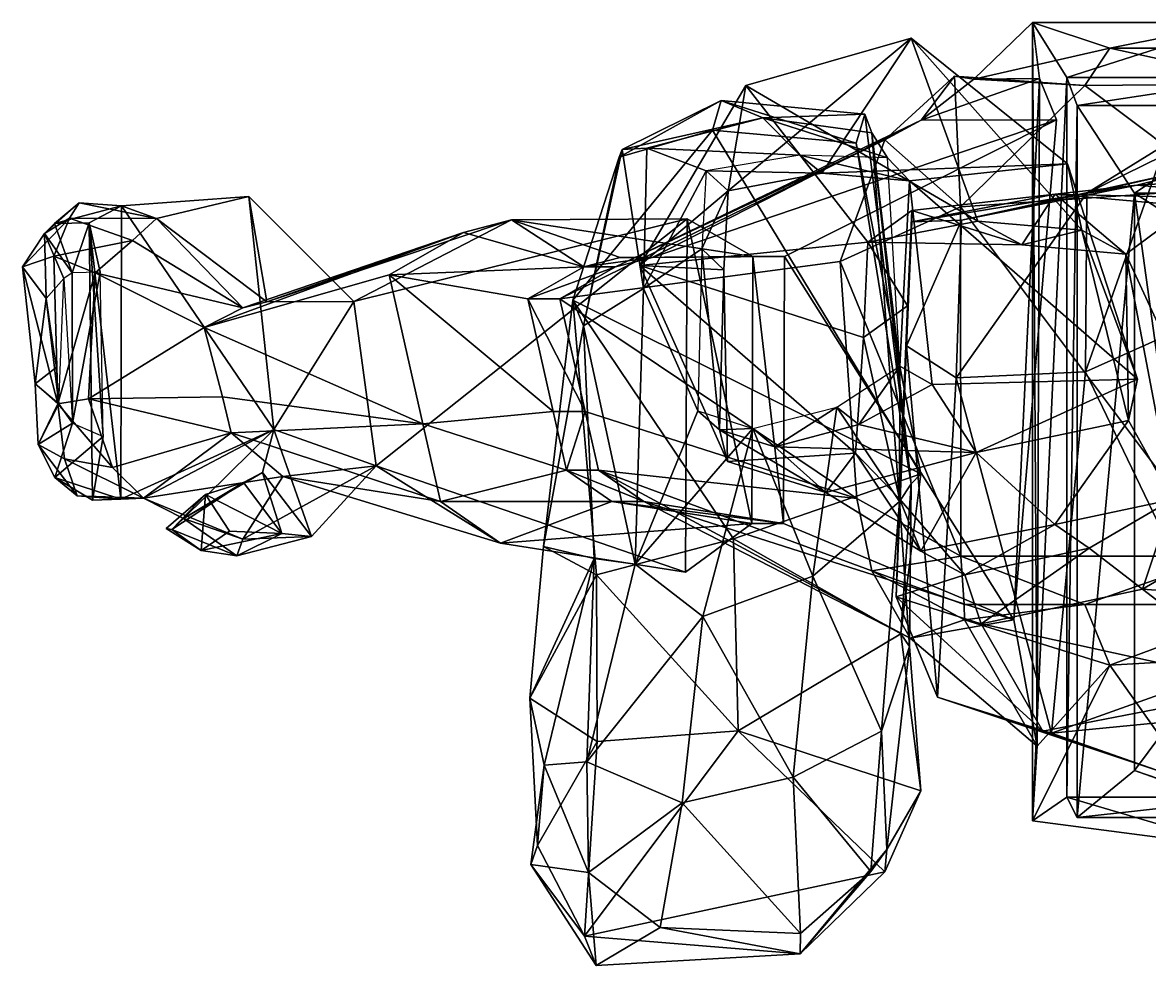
# Model space of a CAD drawing. Extents: x -3.92 to 3.92, y -1.16 to 1.17.
# Drawn here: x -3.917 to -1.141, y -1.155 to 1.167 of the extents above; entities that cross this region are included whole.
import ezdxf

# ---------------------------------------------------------------- set-up
doc = ezdxf.new("R2010")
doc.units = 0

# ---------------------------------------------------------------- blocks, each defined once
blk = doc.blocks.new('Cube')
at = {"layer": 'Meshes'}
mesh = blk.add_polyface(dxfattribs=at)
corners = [(-1.373372, 0.78206, 1.612115), (-1.706766, 0.781637, 2.048761), (-1.415087, 0.88395, 1.676785), (-1.577044, 0.88203, 2.254916), (-1.242259, 0.958495, 2.258084), (-1.432849, 1.021871, 1.68875), (-1.303426, 0.866958, 2.474197), (-1.609944, 0.567757, 2.657402), (-0.964696, 0.612161, 2.725745), (-1.180923, 0.60118, 0.977896), (-1.322887, 0.817465, 1.358009), (-0.853262, 0.817465, 1.349837), (-0.761695, 0.60118, 0.970737), (-0.931527, 0.441318, 0.678885), (-0.600835, 0.441318, 0.678885), (-1.105152, 0.721459, -0.763349), (-0.51345, 0.731569, -0.767346), (-0.834027, 0.82942, -1.277728), (-0.86511, 0.356437, -0.233447), (-0.641583, 0.450413, -0.233447), (-0.84071, 0.870977, 2.482102), (-0.801257, 0.958495, 2.285171), (-0.924187, 1.021871, 1.683001), (-1.34764, 0.886755, 1.50355), (-0.869228, 0.886755, 1.504915), (-0.535975, 0.415667, 2.956937), (-0.622229, 0.719049, 2.721795), (-1.735168, 0.631855, -6.793562), (-1.346424, 0.673793, -5.361043), (-1.173686, 0.142995, -5.408196), (-1.731555, 0.983348, -5.253246), (-1.310858, 0.51011, -4.377701), (-1.458907, 0.474171, -3.998127), (-1.202508, 0.451519, -4.069892), (-1.567257, 0.532761, -4.305936), (-1.376909, 0.598823, -3.689046), (-1.043315, 0.569351, -3.782417), (-1.729586, 0.531023, -3.540801), (-1.175863, 0.621556, -2.616659), (-0.76254, 0.584073, -2.769218), (-1.607751, 0.535326, -2.392582), (-1.298737, 0.601311, -1.408958), (-0.859678, 0.698916, -1.741445), (-0.550654, 0.656488, -1.990593), (-0.520507, 0.641489, -1.659853), (-1.301802, 0.161581, -1.34299)]
mesh.append_faces([[corners[k] for k in face] for face in [(0, 1, 2), (3, 4, 5), (2, 3, 5), (3, 6, 4), (7, 8, 6), (9, 10, 11), (12, 9, 11), (13, 9, 12), (14, 13, 12), (15, 16, 17), (16, 18, 19), (16, 15, 18), (4, 6, 20), (21, 4, 20), (22, 4, 21), (22, 5, 4), (23, 5, 22), (24, 23, 22), (25, 26, 8), (8, 20, 6), (8, 26, 20), (24, 11, 10), (23, 24, 10), (27, 28, 29), (28, 30, 31), (29, 28, 31), (31, 32, 33), (31, 34, 32), (33, 35, 36), (33, 32, 35), (35, 37, 38), (35, 38, 39), (36, 35, 39), (40, 41, 42), (38, 40, 42), (38, 42, 43), (39, 38, 43), (41, 15, 17), (42, 41, 17), (42, 17, 44), (43, 42, 44), (41, 45, 15)]])
mesh = blk.add_polyface(dxfattribs=at)
corners = [(-0.627398, -0.367466, 4.069356), (-0.599877, 0.064049, 3.818576), (-0.627398, -0.289998, 3.762071), (-0.599877, 0.124153, 4.125861), (-0.627398, -0.401982, 4.21578), (-0.599877, 0.135125, 4.272285), (-0.627398, -0.343069, 4.285899), (-0.601371, -0.054798, 4.390305), (-0.599877, 0.088533, 4.342404), (-0.622534, -0.238342, 4.357567), (-1.478766, -0.449127, 1.596035), (-1.415087, 0.88395, 1.676785), (-1.420644, -0.76095, 1.684977), (-1.373372, 0.78206, 1.612115), (-1.432849, 1.021871, 1.68875), (-1.609944, 0.567757, 2.657402), (-0.964695, -0.29284, 2.566086), (-0.964696, 0.612161, 2.725745), (-1.609349, -0.29284, 2.525285), (-0.620041, 0.351496, -0.053148), (-0.641583, 0.450413, -0.233447), (-0.86511, 0.356437, -0.233447), (-0.885078, 0.351496, -0.053148), (-0.636479, 0.345812, 0.154294), (-0.889989, 0.345812, 0.154294), (-0.931527, 0.441318, 0.678885), (-0.600835, 0.441318, 0.678885), (-1.322886, -0.936249, 1.358009), (-1.322887, 0.817465, 1.358009), (-1.180923, 0.60118, 0.977896), (-1.015113, -0.598255, 0.678885), (-0.932091, -0.57726, -0.035337), (-0.948697, -0.572765, -0.233447), (-1.679487, 0.13056, -6.709111), (-1.173686, 0.142995, -5.408196), (-1.571682, -0.036973, -5.329248), (-1.195858, 0.041894, -4.389563), (-1.377707, -0.21463, -4.356534), (-1.310858, 0.51011, -4.377701), (-1.087509, -0.153408, -4.101284), (-1.202508, 0.451519, -4.069892), (-1.043315, 0.569351, -3.782417), (-0.893692, -0.217705, -3.823261), (-0.76254, 0.584073, -2.769218), (-0.577051, -0.416924, -2.836332), (-0.550654, 0.656488, -1.990593), (-1.620253, 0.146846, -2.335595), (-1.301802, 0.161581, -1.34299), (-1.298737, 0.601311, -1.408958), (-1.385389, -0.729011, -1.520337), (-1.105152, 0.721459, -0.763349), (-1.432848, -0.944433, 1.698649), (-1.34764, 0.886755, 1.50355), (-0.616778, -0.139994, 2.871248), (-0.535975, 0.415667, 2.956937), (-1.347639, -0.886756, 1.50355)]
mesh.append_faces([[corners[k] for k in face] for face in [(0, 1, 2), (0, 3, 1), (4, 5, 3), (6, 5, 4), (7, 8, 6), (9, 7, 6), (10, 11, 12), (10, 13, 11), (12, 11, 14), (15, 16, 17), (15, 18, 16), (19, 20, 21), (22, 19, 21), (23, 19, 22), (24, 23, 22), (24, 25, 26), (23, 24, 26), (27, 28, 29), (30, 29, 25), (31, 24, 22), (32, 22, 21), (33, 34, 35), (35, 36, 37), (35, 34, 36), (34, 38, 36), (37, 36, 39), (36, 40, 39), (36, 38, 40), (40, 41, 42), (39, 40, 42), (42, 43, 44), (42, 41, 43), (44, 43, 45), (46, 47, 48), (46, 49, 47), (47, 21, 50), (47, 32, 21), (30, 25, 24), (51, 14, 52), (53, 17, 16), (53, 54, 17), (55, 52, 28)]])
mesh = blk.add_polyface(dxfattribs=at)
corners = [(-1.600108, -0.449704, 2.288909), (-1.242258, -0.560993, 2.299163), (-1.303425, -0.411623, 2.474197), (-1.420644, -0.76095, 1.684977), (-1.432848, -0.944433, 1.698649), (-1.432849, 1.021871, 1.68875), (-1.609349, -0.29284, 2.525285), (-0.964695, -0.29284, 2.566086), (-1.180922, -0.820662, 0.994879), (-0.853262, -0.936249, 1.349837), (-1.322886, -0.936249, 1.358009), (-0.761695, -0.964468, 0.98772), (-1.015113, -0.598255, 0.678885), (-0.600835, -0.916452, 0.678885), (-0.957576, -0.582432, 0.172104), (-0.840709, -0.411623, 2.466025), (-0.801257, -0.535571, 2.32625), (-0.924187, -1.011478, 1.6929), (-1.347639, -0.886756, 1.50355), (-0.869227, -0.886756, 1.504915), (-1.180923, 0.60118, 0.977896), (-0.932091, -0.57726, -0.035337), (-0.889989, 0.345812, 0.154294), (-0.948697, -0.572765, -0.233447), (-0.885078, 0.351496, -0.053148), (-1.377707, -0.21463, -4.356534), (-1.293105, -0.273221, -4.048725), (-1.599007, -0.339033, -4.000779), (-1.087509, -0.153408, -4.101284), (-1.161252, -0.373591, -3.754878), (-1.55919, -0.459217, -3.692497), (-0.893692, -0.217705, -3.823261), (-0.846769, -0.615182, -2.714307), (-1.40729, -0.724084, -2.60235), (-0.577051, -0.416924, -2.836332), (-0.589072, -0.700977, -1.882629), (-1.115148, -0.824245, -1.681281), (-1.666604, -0.63995, -2.502485), (-1.385389, -0.729011, -1.520337), (-0.796046, -0.671149, -1.005469), (-1.301802, 0.161581, -1.34299), (-1.34764, 0.886755, 1.50355), (-1.322887, 0.817465, 1.358009)]
mesh.append_faces([[corners[k] for k in face] for face in [(0, 1, 2), (3, 4, 1), (0, 3, 1), (3, 5, 4), (6, 2, 7), (8, 9, 10), (8, 11, 9), (12, 11, 8), (13, 12, 14), (1, 15, 2), (1, 16, 15), (17, 16, 1), (18, 19, 17), (7, 2, 15), (19, 10, 9), (19, 18, 10), (8, 10, 20), (12, 8, 20), (21, 14, 22), (23, 21, 24), (25, 26, 27), (25, 28, 26), (26, 29, 30), (27, 26, 30), (28, 31, 29), (26, 28, 29), (30, 32, 33), (30, 29, 32), (29, 34, 32), (29, 31, 34), (32, 35, 36), (33, 32, 36), (37, 36, 38), (37, 33, 36), (38, 39, 23), (38, 36, 39), (40, 38, 23), (14, 12, 22), (18, 4, 41), (18, 42, 10), (4, 17, 1), (18, 17, 4)]])
mesh = blk.add_polyface(dxfattribs=at)
corners = [(-1.707766, -0.089554, -7.921942), (-1.866604, 0.724302, -7.961613), (-2.220997, 0.756358, -7.937686), (-2.564892, 0.337771, -7.901102), (-1.845332, 0.796205, -7.818512), (-2.199724, 0.82984, -7.831677), (-2.450443, 0.689946, -7.874859), (-2.443192, 0.709056, -7.584347), (-2.096442, 0.786826, -7.524027), (-2.382426, 0.712671, -7.441947), (-1.828701, 0.749811, -7.565182), (-2.390396, 0.366661, -7.263831), (-2.247364, 0.46415, -6.974963), (-2.257333, 0.065535, -7.036491), (-2.236752, 0.656633, -7.014215), (-1.789343, 0.688909, -7.137147), (-2.005678, 0.694931, -7.094064), (-2.2835, 0.538297, -0.331851), (-2.121558, 0.445306, 0.228732), (-2.124197, -0.212371, 0.20835), (-2.448338, 0.443466, 0.380991), (-2.369824, 0.443466, 0.553722), (-2.043044, 0.445306, 0.401463), (-2.045683, -0.212371, 0.38108), (-1.373372, 0.78206, 1.612115), (-2.459382, 0.419873, 0.59743), (-1.796561, 0.732591, 2.171437), (-1.706766, 0.781637, 2.048761), (-2.597244, 0.341016, 0.704223), (-1.864951, -0.150922, 2.288819), (-1.906521, 0.433323, 2.414227), (-2.182577, 0.607443, -6.672872), (-1.951503, 0.650626, -6.750188), (-2.193189, 0.412894, -6.645649), (-2.203158, 0.018869, -6.731816), (-2.138715, 0.866704, -5.082099), (-1.731555, 0.983348, -5.253246), (-2.399834, 0.423213, -5.031453), (-2.183925, -0.059456, -5.185843), (-1.848628, 0.245883, -4.158278), (-1.838322, 0.480651, -4.191996), (-1.86842, -0.03868, -4.261063)]
mesh.append_faces([[corners[k] for k in face] for face in [(0, 1, 2), (0, 2, 3), (1, 4, 5), (2, 1, 5), (6, 2, 5), (7, 8, 9), (7, 5, 8), (4, 10, 8), (5, 4, 8), (11, 12, 13), (11, 14, 12), (11, 9, 14), (8, 15, 16), (8, 10, 15), (9, 16, 14), (9, 8, 16), (17, 18, 19), (20, 21, 22), (18, 20, 22), (18, 22, 23), (22, 21, 24), (25, 26, 27), (21, 25, 27), (28, 29, 30), (28, 30, 26), (25, 28, 26), (14, 31, 32), (16, 14, 32), (12, 33, 31), (14, 12, 31), (12, 34, 33), (12, 13, 34), (31, 35, 36), (32, 31, 36), (31, 37, 35), (31, 33, 37), (33, 38, 37), (33, 34, 38), (37, 39, 40), (35, 37, 40), (37, 41, 39), (37, 38, 41)]])
mesh = blk.add_polyface(dxfattribs=at)
corners = [(-1.866604, 0.724302, -7.961613), (-1.731704, -0.114817, -7.672241), (-1.845332, 0.796205, -7.818512), (-1.707766, -0.089554, -7.921942), (-1.7603, -0.157992, -7.367182), (-1.828701, 0.749811, -7.565182), (-1.759474, 0.175213, -7.072292), (-1.789343, 0.688909, -7.137147), (-2.369824, 0.443466, 0.553722), (-1.706766, 0.781637, 2.048761), (-1.373372, 0.78206, 1.612115), (-2.043044, 0.445306, 0.401463), (-1.478766, -0.449127, 1.596035), (-1.577044, 0.88203, 2.254916), (-1.415087, 0.88395, 1.676785), (-1.624329, 0.890157, 2.259058), (-1.796561, 0.732591, 2.171437), (-1.906521, 0.433323, 2.414227), (-1.609349, -0.29284, 2.525285), (-1.609944, 0.567757, 2.657402), (-1.303426, 0.866958, 2.474197), (-2.005678, 0.694931, -7.094064), (-1.951503, 0.650626, -6.750188), (-1.735168, 0.631855, -6.793562), (-1.679487, 0.13056, -6.709111), (-1.860407, 0.031273, -6.785388), (-1.914582, 0.074587, -7.09073), (-1.731555, 0.983348, -5.253246), (-1.346424, 0.673793, -5.361043), (-1.173686, 0.142995, -5.408196), (-2.138715, 0.866704, -5.082099), (-1.838322, 0.480651, -4.191996), (-1.567257, 0.532761, -4.305936), (-1.310858, 0.51011, -4.377701), (-1.729972, 0.558772, -3.877676), (-1.458907, 0.474171, -3.998127), (-1.740279, 0.324004, -3.843959), (-1.848628, 0.245883, -4.158278), (-1.76007, -0.151477, -3.946744), (-1.729586, 0.531023, -3.540801), (-1.376909, 0.598823, -3.689046), (-1.742995, 0.225572, -3.496932), (-1.607751, 0.535326, -2.392582), (-1.175863, 0.621556, -2.616659), (-1.620253, 0.146846, -2.335595), (-1.298737, 0.601311, -1.408958)]
mesh.append_faces([[corners[k] for k in face] for face in [(0, 1, 2), (0, 3, 1), (1, 4, 5), (2, 1, 5), (5, 6, 7), (5, 4, 6), (8, 9, 10), (11, 10, 12), (9, 13, 14), (9, 15, 13), (9, 16, 15), (17, 18, 19), (16, 19, 15), (16, 17, 19), (13, 15, 20), (15, 19, 20), (21, 22, 23), (7, 21, 23), (6, 24, 25), (26, 6, 25), (6, 23, 24), (6, 7, 23), (22, 27, 28), (23, 22, 28), (24, 23, 29), (30, 31, 32), (27, 30, 32), (27, 32, 33), (31, 34, 35), (32, 31, 35), (31, 36, 34), (31, 37, 36), (37, 38, 36), (34, 39, 40), (35, 34, 40), (36, 41, 39), (34, 36, 39), (36, 38, 41), (39, 42, 43), (41, 44, 42), (39, 41, 42), (42, 44, 45)]])
mesh = blk.add_polyface(dxfattribs=at)
corners = [(-2.220997, 0.756358, -7.937686), (-2.450443, 0.689946, -7.874859), (-2.564892, 0.337771, -7.901102), (-2.637513, -0.268887, -7.881016), (-2.538553, 0.274594, -7.711964), (-2.443192, 0.709056, -7.584347), (-2.199724, 0.82984, -7.831677), (-2.382426, 0.712671, -7.441947), (-2.390396, 0.366661, -7.263831), (-2.411655, -0.312604, -7.381032), (-3.676681, 0.570153, -2.119983), (-3.363061, 0.593387, -1.741405), (-3.301651, 0.019242, -1.817638), (-3.318709, 0.333803, -1.211837), (-3.104249, 0.334936, -1.26977), (-3.590799, 0.538983, -1.724747), (-3.377693, 0.319265, -1.194758), (-3.649318, 0.484857, -1.70785), (-3.04906, -0.070326, -1.292024), (-3.758304, 0.095104, -1.673445), (-3.406646, 0.010836, -1.180681), (-3.428131, 0.099657, -1.176282), (-3.741856, 0.405653, -1.678175), (-3.472663, 0.270673, -1.14448), (-2.715949, 0.535862, -0.130357), (-2.2835, 0.538297, -0.331851), (-2.834467, 0.50464, -0.072515), (-2.286993, -0.33205, -0.358825), (-2.934386, 0.033007, -0.014863), (-3.016908, 0.400284, 0.068812), (-2.448338, 0.443466, 0.380991), (-2.121558, 0.445306, 0.228732), (-2.537896, 0.419873, 0.424699), (-2.6134, 0.063484, 0.468264), (-2.675758, 0.341016, 0.531493), (-2.459382, 0.419873, 0.59743), (-2.369824, 0.443466, 0.553722), (-2.534885, 0.063484, 0.640995), (-2.597244, 0.341016, 0.704223)]
mesh.append_faces([[corners[k] for k in face] for face in [(0, 1, 2), (3, 2, 4), (1, 5, 4), (2, 1, 4), (1, 6, 5), (5, 7, 8), (4, 5, 8), (4, 8, 9), (10, 11, 12), (11, 13, 14), (11, 15, 13), (15, 16, 13), (15, 17, 16), (12, 14, 18), (12, 11, 14), (19, 20, 21), (22, 23, 16), (14, 24, 25), (14, 13, 24), (13, 26, 24), (13, 16, 26), (18, 25, 27), (18, 14, 25), (21, 20, 28), (23, 28, 29), (23, 21, 28), (23, 29, 26), (16, 23, 26), (24, 30, 31), (25, 24, 31), (24, 32, 30), (24, 26, 32), (29, 33, 34), (29, 28, 33), (29, 34, 32), (26, 29, 32), (32, 35, 36), (30, 32, 36), (34, 37, 38), (34, 33, 37), (34, 38, 35), (32, 34, 35)]])
mesh = blk.add_polyface(dxfattribs=at)
corners = [(-3.818322, 0.390954, -2.634579), (-3.862575, 0.342434, -2.613393), (-3.831129, 0.082983, -2.629169), (-3.837327, 0.171672, -2.63022), (-3.797506, 0.035245, -2.643331), (-3.798571, 0.40547, -2.635882), (-3.729037, 0.406602, -2.637129), (-3.722023, 0.001943, -2.64761), (-3.841887, 0.526504, -2.319108), (-3.756547, 0.528415, -2.320638), (-3.866126, 0.501994, -2.317509), (-3.747939, -0.154831, -2.333502), (-3.881845, -0.017998, -2.310869), (-3.889452, 0.131749, -2.31216), (-3.920438, 0.420071, -2.291507), (-3.781272, 0.577448, -2.039711), (-3.676681, 0.570153, -2.119983), (-3.805099, 0.54004, -2.016046), (-3.678189, -0.152348, -2.141046), (-3.833545, 0.082915, -1.981281), (-3.843464, 0.446672, -1.946382), (-3.590799, 0.538983, -1.724747), (-3.363061, 0.593387, -1.741405), (-3.649318, 0.484857, -1.70785), (-3.301651, 0.019242, -1.817638), (-3.698435, -0.074532, -1.719369), (-3.758304, 0.095104, -1.673445), (-3.741856, 0.405653, -1.678175), (-3.428131, 0.099657, -1.176282), (-3.472663, 0.270673, -1.14448), (-3.377693, 0.319265, -1.194758)]
mesh.append_faces([[corners[k] for k in face] for face in [(0, 1, 2), (2, 1, 3), (4, 2, 0), (5, 0, 4), (6, 5, 4), (7, 6, 4), (5, 8, 9), (6, 5, 9), (5, 10, 8), (5, 0, 10), (7, 9, 11), (7, 6, 9), (2, 12, 13), (3, 2, 13), (1, 13, 14), (1, 3, 13), (1, 14, 10), (0, 1, 10), (8, 15, 16), (9, 8, 16), (10, 17, 15), (8, 10, 15), (9, 16, 18), (11, 9, 18), (13, 12, 19), (14, 19, 20), (14, 13, 19), (14, 20, 17), (10, 14, 17), (16, 21, 22), (16, 15, 21), (17, 23, 21), (15, 17, 21), (18, 16, 24), (19, 25, 26), (19, 26, 27), (20, 19, 27), (20, 27, 23), (17, 20, 23), (26, 28, 29), (27, 26, 29), (23, 27, 30)]])
mesh = blk.add_polyface(dxfattribs=at)
corners = [(-2.169015, -0.250373, -7.908076), (-1.707766, -0.089554, -7.921942), (-2.564892, 0.337771, -7.901102), (-1.735883, -0.51524, -7.757472), (-1.7603, -0.157992, -7.367182), (-1.731704, -0.114817, -7.672241), (-1.757156, -0.483724, -7.906682), (-2.411655, -0.312604, -7.381032), (-2.390396, 0.366661, -7.263831), (-2.257333, 0.065535, -7.036491), (-2.121285, 0.021664, -7.063085), (-2.244683, -0.441193, -7.380942), (-1.914582, 0.074587, -7.09073), (-1.759474, 0.175213, -7.072292), (-1.973375, -0.342023, -7.395947), (-2.286993, -0.33205, -0.358825), (-2.2835, 0.538297, -0.331851), (-2.124197, -0.212371, 0.20835), (-2.468876, -0.158245, 0.375054), (-2.045683, -0.212371, 0.38108), (-2.390362, -0.158245, 0.547784), (-2.121558, 0.445306, 0.228732), (-2.501758, -0.080659, 0.627987), (-1.734102, -0.49487, 2.064023), (-1.478766, -0.449127, 1.596035), (-2.043044, 0.445306, 0.401463), (-1.828337, -0.328457, 2.249929), (-1.864951, -0.150922, 2.288819), (-2.534885, 0.063484, 0.640995), (-2.597244, 0.341016, 0.704223), (-1.609349, -0.29284, 2.525285), (-1.906521, 0.433323, 2.414227), (-1.860407, 0.031273, -6.785388), (-2.06711, -0.023265, -6.761083), (-2.203158, 0.018869, -6.731816), (-1.571682, -0.036973, -5.329248), (-1.941995, -0.135828, -5.25723), (-1.679487, 0.13056, -6.709111), (-2.183925, -0.059456, -5.185843), (-1.377707, -0.21463, -4.356534), (-1.707356, -0.280442, -4.308588), (-1.86842, -0.03868, -4.261063), (-1.599007, -0.339033, -4.000779), (-1.76007, -0.151477, -3.946744), (-1.848628, 0.245883, -4.158278), (-1.768746, -0.393064, -3.630663), (-1.742995, 0.225572, -3.496932), (-1.666604, -0.63995, -2.502485), (-1.620253, 0.146846, -2.335595)]
mesh.append_faces([[corners[k] for k in face] for face in [(0, 1, 2), (3, 4, 5), (6, 1, 0), (6, 5, 1), (7, 8, 9), (7, 9, 10), (11, 7, 10), (4, 12, 13), (4, 14, 12), (14, 10, 12), (14, 11, 10), (15, 16, 17), (18, 19, 20), (18, 17, 19), (17, 21, 19), (22, 20, 23), (20, 19, 24), (19, 25, 24), (22, 26, 27), (28, 22, 27), (29, 28, 27), (27, 26, 30), (31, 27, 30), (12, 32, 33), (10, 12, 33), (10, 33, 34), (9, 10, 34), (33, 35, 36), (33, 32, 35), (32, 37, 35), (34, 36, 38), (34, 33, 36), (35, 39, 40), (36, 35, 40), (36, 40, 41), (38, 36, 41), (40, 42, 43), (41, 40, 43), (44, 41, 43), (43, 45, 46), (46, 47, 48), (46, 45, 47)]])
mesh = blk.add_polyface(dxfattribs=at)
corners = [(-2.564892, 0.337771, -7.901102), (-2.637513, -0.268887, -7.881016), (-2.506781, -0.338369, -7.894984), (-2.169015, -0.250373, -7.908076), (-2.536318, -1.228498, -7.88995), (-2.668089, -1.052154, -7.857248), (-2.507412, -1.300957, -7.804362), (-2.651779, -1.005282, -7.915138), (-2.526056, -1.071976, -7.659642), (-2.349901, -1.207036, -7.682028), (-2.505042, -0.749491, -7.894499), (-2.670775, -0.642144, -7.899228), (-2.635239, -0.807431, -7.698318), (-2.157218, -0.722564, -7.878487), (-2.530664, -0.799117, -7.628883), (-2.295541, -0.900026, -7.546381), (-2.411655, -0.312604, -7.381032), (-2.244683, -0.441193, -7.380942), (-2.512518, -0.298644, -7.613514), (-2.538553, 0.274594, -7.711964), (-3.208836, -0.244283, -1.848584), (-3.301651, 0.019242, -1.817638), (-3.04906, -0.070326, -1.292024), (-3.279263, -0.09666, -1.199214), (-2.743128, -0.260422, -0.138214), (-2.890546, -0.157746, -0.032078), (-3.406646, 0.010836, -1.180681), (-2.286993, -0.33205, -0.358825), (-2.934386, 0.033007, -0.014863), (-2.468876, -0.158245, 0.375054), (-2.580272, -0.080659, 0.455256), (-2.124197, -0.212371, 0.20835), (-2.6134, 0.063484, 0.468264), (-2.390362, -0.158245, 0.547784), (-2.501758, -0.080659, 0.627987), (-2.534885, 0.063484, 0.640995)]
mesh.append_faces([[corners[k] for k in face] for face in [(0, 1, 2), (3, 0, 2), (4, 5, 6), (4, 7, 5), (6, 8, 9), (6, 5, 8), (7, 10, 11), (7, 4, 10), (7, 11, 12), (5, 7, 12), (4, 13, 10), (8, 12, 14), (8, 5, 12), (8, 14, 15), (9, 8, 15), (14, 16, 17), (15, 14, 17), (14, 18, 16), (14, 12, 18), (10, 13, 2), (11, 1, 18), (12, 11, 18), (11, 2, 1), (11, 10, 2), (1, 19, 18), (18, 19, 16), (20, 21, 22), (23, 24, 25), (26, 23, 25), (22, 27, 24), (23, 22, 24), (26, 25, 28), (25, 29, 30), (25, 24, 29), (24, 31, 29), (24, 27, 31), (28, 30, 32), (28, 25, 30), (30, 33, 34), (30, 29, 33), (30, 34, 35), (32, 30, 35)]])
mesh = blk.add_polyface(dxfattribs=at)
corners = [(-1.796247, -1.070419, -7.942564), (-2.005107, -1.272701, -7.829959), (-1.791775, -1.015362, -7.819925), (-1.707675, -0.870959, -7.921758), (-2.536318, -1.228498, -7.88995), (-2.507412, -1.300957, -7.804362), (-2.349901, -1.207036, -7.682028), (-2.004168, -1.222393, -7.680324), (-1.831024, -1.069705, -7.716293), (-1.735883, -0.51524, -7.757472), (-1.757156, -0.483724, -7.906682), (-2.157218, -0.722564, -7.878487), (-1.804531, -0.723596, -7.633893), (-2.022392, -0.837135, -7.533191), (-2.295541, -0.900026, -7.546381), (-2.244683, -0.441193, -7.380942), (-1.973375, -0.342023, -7.395947), (-1.7603, -0.157992, -7.367182), (-2.169015, -0.250373, -7.908076), (-2.506781, -0.338369, -7.894984), (-1.731704, -0.114817, -7.672241), (-2.501758, -0.080659, 0.627987), (-1.734102, -0.49487, 2.064023), (-1.828337, -0.328457, 2.249929), (-2.390362, -0.158245, 0.547784), (-1.478766, -0.449127, 1.596035), (-1.600108, -0.449704, 2.288909), (-1.600581, -0.411623, 2.434172), (-1.420644, -0.76095, 1.684977), (-1.609349, -0.29284, 2.525285), (-1.303425, -0.411623, 2.474197), (-1.707356, -0.280442, -4.308588), (-1.377707, -0.21463, -4.356534), (-1.599007, -0.339033, -4.000779), (-1.55919, -0.459217, -3.692497), (-1.768746, -0.393064, -3.630663), (-1.76007, -0.151477, -3.946744), (-1.40729, -0.724084, -2.60235), (-1.666604, -0.63995, -2.502485), (-1.620253, 0.146846, -2.335595), (-1.385389, -0.729011, -1.520337)]
mesh.append_faces([[corners[k] for k in face] for face in [(0, 1, 2), (3, 0, 2), (4, 5, 1), (0, 4, 1), (1, 6, 7), (1, 5, 6), (1, 7, 8), (2, 1, 8), (3, 9, 10), (3, 2, 9), (3, 10, 11), (0, 3, 11), (4, 0, 11), (2, 12, 9), (2, 8, 12), (8, 13, 12), (8, 7, 13), (7, 14, 13), (7, 6, 14), (13, 15, 16), (13, 14, 15), (12, 16, 17), (12, 13, 16), (9, 12, 17), (11, 18, 19), (11, 10, 18), (10, 9, 20), (21, 22, 23), (24, 25, 22), (23, 26, 27), (23, 22, 26), (22, 28, 26), (22, 25, 28), (23, 27, 29), (27, 26, 30), (29, 27, 30), (31, 32, 33), (33, 34, 35), (36, 33, 35), (35, 37, 38), (35, 34, 37), (39, 38, 40)]])
mesh = blk.add_polyface(dxfattribs=at)
corners = [(-3.480657, -0.278684, -2.20402), (-3.566431, -0.224458, -2.215704), (-3.469741, -0.14096, -2.197423), (-3.410213, -0.231364, -2.253203), (-3.392343, -0.291932, -1.968394), (-3.552744, -0.227132, -1.965514), (-3.376517, -0.110879, -1.993577), (-3.281442, -0.237215, -2.019877), (-3.378121, -0.250407, -1.783713), (-3.523917, -0.19975, -1.831677), (-3.328959, -0.086414, -1.84503), (-3.208836, -0.244283, -1.848584), (-3.279263, -0.09666, -1.199214), (-3.62234, -0.150125, -1.756298), (-3.301651, 0.019242, -1.817638), (-3.04906, -0.070326, -1.292024), (-3.797506, 0.035245, -2.643331), (-3.840579, -0.098601, -2.328251), (-3.881845, -0.017998, -2.310869), (-3.831129, 0.082983, -2.629169), (-3.722023, 0.001943, -2.64761), (-3.747939, -0.154831, -2.333502), (-3.786055, -0.144462, -2.04771), (-3.816795, -0.052598, -1.996542), (-3.678189, -0.152348, -2.141046), (-3.833545, 0.082915, -1.981281), (-3.698435, -0.074532, -1.719369), (-3.406646, 0.010836, -1.180681), (-3.758304, 0.095104, -1.673445)]
mesh.append_faces([[corners[k] for k in face] for face in [(0, 1, 2), (3, 0, 2), (0, 4, 5), (1, 0, 5), (2, 5, 6), (2, 1, 5), (2, 6, 7), (3, 2, 7), (0, 7, 4), (0, 3, 7), (4, 8, 9), (5, 4, 9), (6, 9, 10), (6, 5, 9), (7, 10, 11), (7, 6, 10), (4, 11, 8), (4, 7, 11), (8, 12, 13), (9, 8, 13), (9, 13, 14), (10, 9, 14), (11, 10, 14), (8, 15, 12), (8, 11, 15), (16, 17, 18), (19, 16, 18), (20, 21, 17), (16, 20, 17), (18, 22, 23), (18, 17, 22), (17, 24, 22), (17, 21, 24), (18, 23, 25), (23, 13, 26), (23, 22, 13), (24, 14, 13), (22, 24, 13), (25, 23, 26), (13, 12, 27), (26, 13, 27), (28, 26, 27)]])

msp = doc.modelspace()

# ---------------------------------------------------------------- block references
at = {"layer": '1'}
msp.add_blockref('Cube', (0.003689, 0.145522, 0.010712), dxfattribs=at)

doc.saveas('drawing.dxf')
